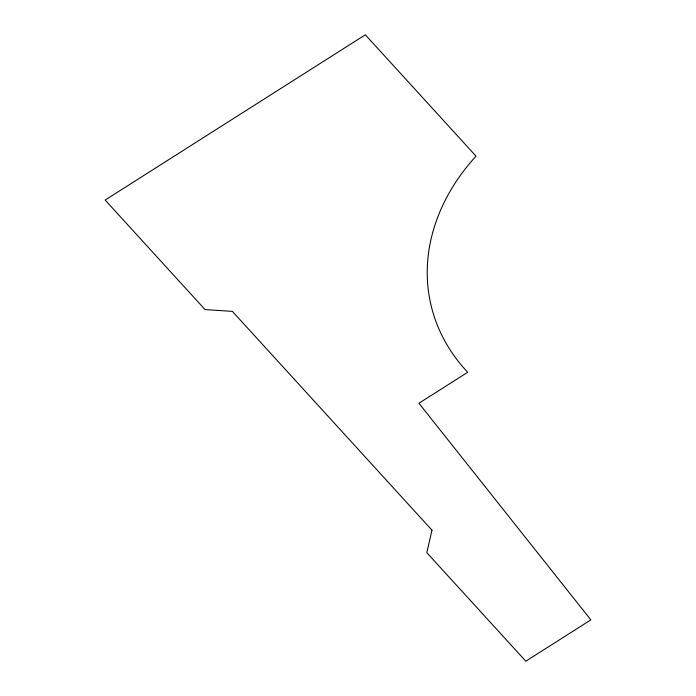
<?xml version="1.0" encoding="UTF-8"?>
<svg xmlns="http://www.w3.org/2000/svg" width="696" height="696" viewBox="0 0 696 696"><rect width="100%" height="100%" fill="white"/><g stroke="black" fill="none" stroke-linecap="round" stroke-linejoin="round"><path stroke-width="1.04" d="M431.99 530.195L426.796 552.659L525.811 661.2L590.861 619.884L418.922 403.254L467.703 372.273A225.504 177.941 -13.4 0 1 476.02 156.156L365.322 34.8L105.139 200.048L205.059 309.59L232.394 311.39L431.99 530.195"/></g></svg>
